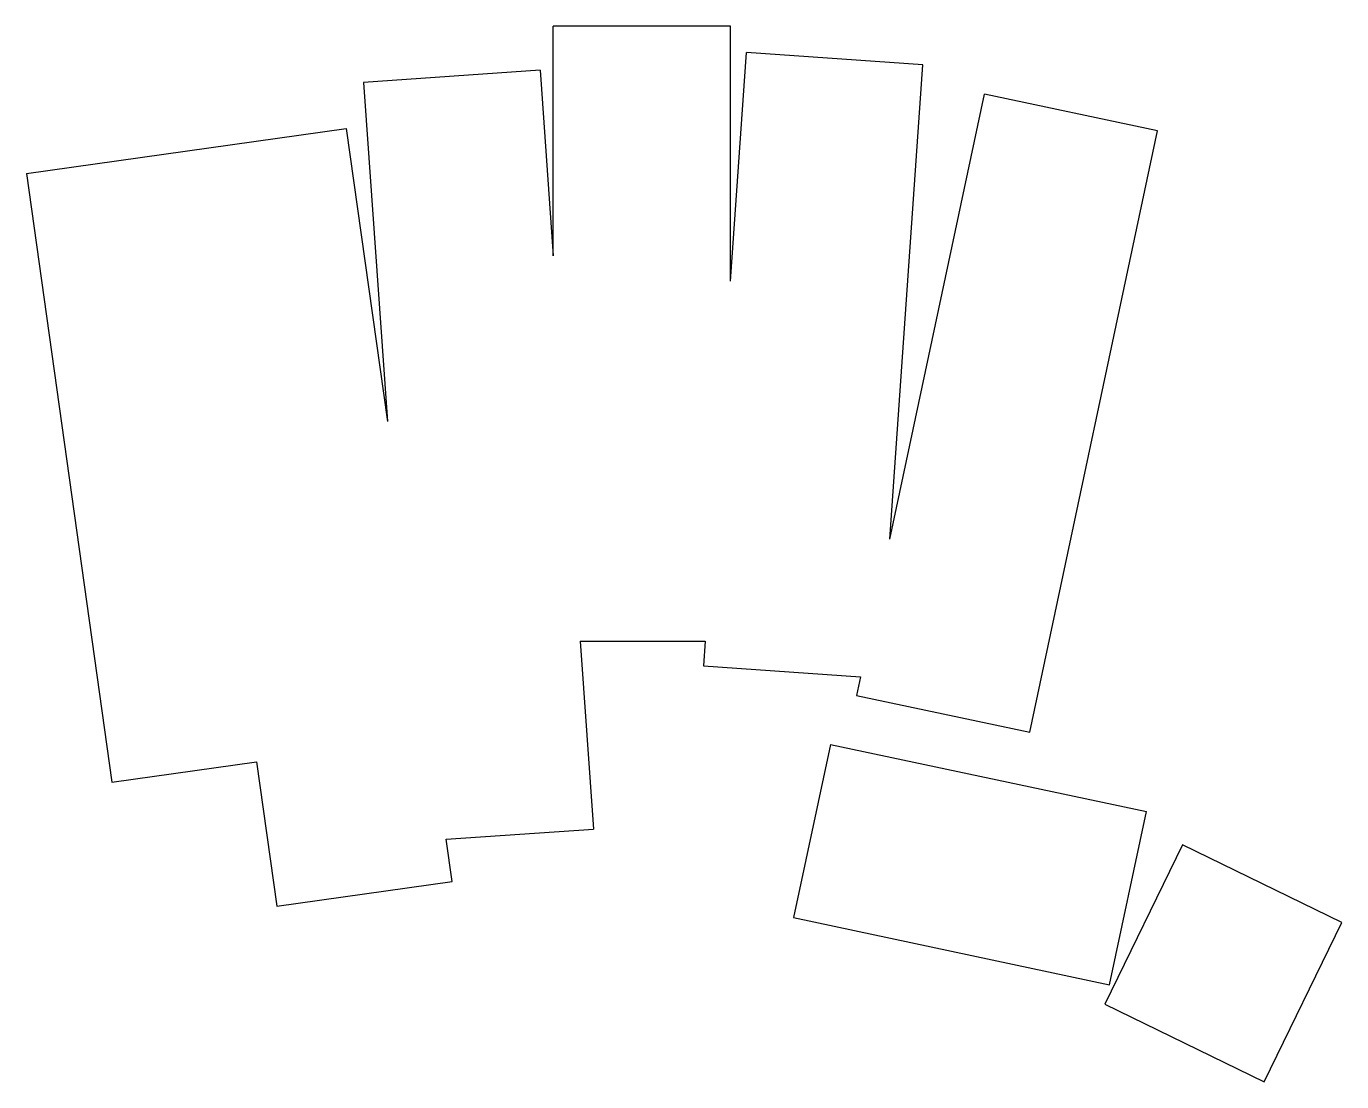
# Model space of a CAD drawing. Header units: millimetres. Extents: x -24 to 148, y -33 to 104.
import ezdxf

# ---------------------------------------------------------------- set-up
doc = ezdxf.new("R2010")
doc.units = ezdxf.units.MM

msp = doc.modelspace()

# ---------------------------------------------------------------- linework, layer by layer
for p, q in [((45.01, 74.35), (45.01, 104.22)), ((68.06, 104.22), (45.01, 104.22)), ((68.06, 71.01), (68.06, 104.22)), ((68.06, 71.01), (70.14, 100.81)), ((93.13, 99.2), (70.14, 100.81)), ((43.32, 98.5), (20.32, 96.89)), ((43.32, 98.5), (45.01, 74.35)), ((88.82, 37.45), (93.13, 99.2)), ((20.32, 96.89), (23.41, 52.76)), ((88.82, 37.45), (101.13, 95.39)), ((123.68, 90.59), (101.13, 95.39)), ((-23.59, 85.07), (18.05, 90.92)), ((18.05, 90.92), (23.41, 52.76)), ((107.03, 12.29), (123.68, 90.59)), ((-23.59, 85.07), (-12.45, 5.8)), ((48.52, 24.17), (50.23, -0.31)), ((48.52, 24.17), (64.78, 24.17)), ((64.78, 24.17), (64.56, 20.95)), ((64.56, 20.95), (85.01, 19.52)), ((85.01, 19.52), (84.49, 17.08)), ((84.49, 17.08), (107.03, 12.29)), ((81.09, 10.7), (76.29, -11.84)), ((81.09, 10.7), (122.22, 1.96)), ((-12.45, 5.8), (6.36, 8.44)), ((6.36, 8.44), (9.01, -10.37)), ((117.43, -20.59), (122.22, 1.96)), ((31.06, -1.65), (50.23, -0.31)), ((31.83, -7.16), (31.06, -1.65)), ((126.92, -2.39), (116.82, -23.11)), ((147.64, -12.5), (126.92, -2.39)), ((9.01, -10.37), (31.83, -7.16)), ((76.29, -11.84), (117.43, -20.59)), ((137.53, -33.21), (147.64, -12.5)), ((116.82, -23.11), (137.53, -33.21))]:
    msp.add_line(p, q)

doc.saveas('drawing.dxf')
